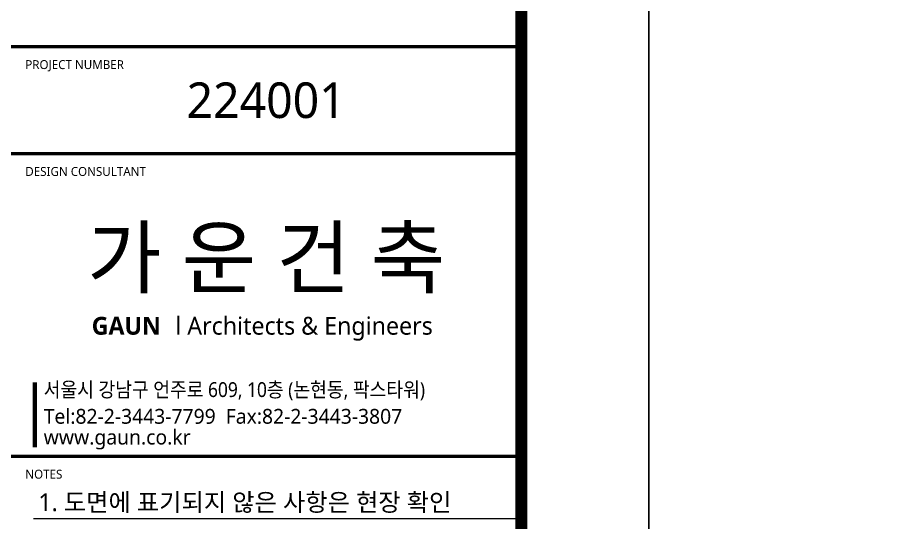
# Model space of a CAD drawing. Header units: millimetres. Extents: x 0 to 252300, y -45585 to -15885.
# Drawn here: x 204930 to 212312, y -24391 to -20138 of the extents above; entities that cross this region are included whole.
import ezdxf
from ezdxf.enums import TextEntityAlignment as Align

# ---------------------------------------------------------------- set-up
doc = ezdxf.new("R2010")
doc.units = ezdxf.units.MM
doc.header["$LTSCALE"] = 1000
doc.linetypes.add('CEN', pattern=[62, 60, -1, 0, -1])
for name, color, linetype in [('SYM', 3, 'Continuous'), ('XR-SHEET-SHT', 5, 'Continuous'), ('XR-SHEET-TEXT', 3, 'Continuous'), ('XREF', 7, 'CEN')]:
    doc.layers.add(name, color=color, linetype=linetype)
doc.styles.add('GHS', font='malgun.ttf')
doc.styles.add('XR-SHEET$0$XREF-Form$0$맑은고딕', font='malgun.ttf')
doc.styles.add('맑은고딕', font='malgun.ttf')
doc.styles.add('맑은고딕B', font='malgunbd.ttf')

# ---------------------------------------------------------------- blocks, each defined once
blk = doc.blocks.new('XR-FORM-EE', base_point=(461, 408))
at = {"layer": 'Defpoints', "linetype": 'Continuous', "ltscale": 2}
blk.add_lwpolyline([(147457, 84911), (163900, 84911)], dxfattribs=at)
at = {"layer": 'XR-SHEET-SHT', "color": 5}
blk.add_lwpolyline([(0, 118800), (168200, 118800), (168200, 0), (0, 0)], close=True, dxfattribs=at)
at = {"layer": 'XR-SHEET-SHT', "color": 5, "const_width": 400}
blk.add_lwpolyline([(9300, 114600), (163900, 114600), (163900, 4200), (9300, 4200)], close=True, dxfattribs=at)
at = {"layer": 'XR-SHEET-SHT', "color": 5, "const_width": 114}
for points in [[(146700, 100800), (163900, 100800)], [(146700, 97200), (163900, 97200)], [(146700, 87000), (163900, 87000)]]:
    blk.add_lwpolyline(points, dxfattribs=at)
at = {"layer": 'XR-SHEET-SHT', "color": 7, "const_width": 140}
blk.add_lwpolyline([(147500, 89500), (147500, 87300)], dxfattribs=at)
at = {"layer": 'XR-SHEET-SHT', "color": 7, "style": 'XR-SHEET$0$XREF-Form$0$맑은고딕'}
for s, height, p in [('PROJECT NUMBER', 300, (147180, 100200)), ('DESIGN CONSULTANT', 300, (147180, 96600)), ('Tel:82-2-3443-7799  Fax:82-2-3443-3807', 500, (147800, 88350)), ('www.gaun.co.kr', 500, (147800, 87650)), ('NOTES', 300, (147180, 86400))]:
    blk.add_text(s, height=height, dxfattribs=at).set_placement(p, align=Align.MIDDLE_LEFT)
at = {"layer": 'XR-SHEET-SHT', "style": '맑은고딕'}
blk.add_text('224001', height=1200, dxfattribs=at).set_placement((155300, 99000), align=Align.MIDDLE_CENTER)
at = {"layer": 'XR-SHEET-SHT', "color": 3, "style": '맑은고딕B'}
blk.add_text('GAUN ', height=600, dxfattribs=at).set_placement((150686, 91400), align=Align.MIDDLE_CENTER)
at = {"layer": 'XR-SHEET-SHT', "color": 7, "style": 'XR-SHEET$0$XREF-Form$0$맑은고딕'}
blk.add_text('l Architects & Engineers', height=600, dxfattribs=at).set_placement((156577, 91400), align=Align.MIDDLE_CENTER)
at = {"layer": 'XR-SHEET-SHT', "color": 7, "style": 'XR-SHEET$0$XREF-Form$0$맑은고딕', "width": 0.9}
blk.add_text('서울시 강남구 언주로 609, 10층 (논현동, 팍스타워)', height=500, dxfattribs=at).set_placement((147800, 89250), align=Align.MIDDLE_LEFT)
at = {"layer": 'XR-SHEET-TEXT', "color": 2, "style": '맑은고딕B'}
blk.add_text('가 운 건 축', height=2000, dxfattribs=at).set_placement((155300, 93700), align=Align.MIDDLE_CENTER)

msp = doc.modelspace()

# ---------------------------------------------------------------- block references
at = {"layer": 'XREF', "xscale": 0.25, "yscale": 0.25, "zscale": 0.25}
for p in [(168315.3, -45482.7), (210365.3, -45482.7)]:
    msp.add_blockref('XR-FORM-EE', p, dxfattribs=at)

# ---------------------------------------------------------------- texts
at = {"layer": 'SYM', "style": 'GHS'}
msp.add_text('1. 도면에 표기되지 않은 사항은 현장 확인', height=150, dxfattribs=at).set_placement((205105.2, -24220.8), align=Align.MIDDLE_LEFT)

doc.saveas('drawing.dxf')
